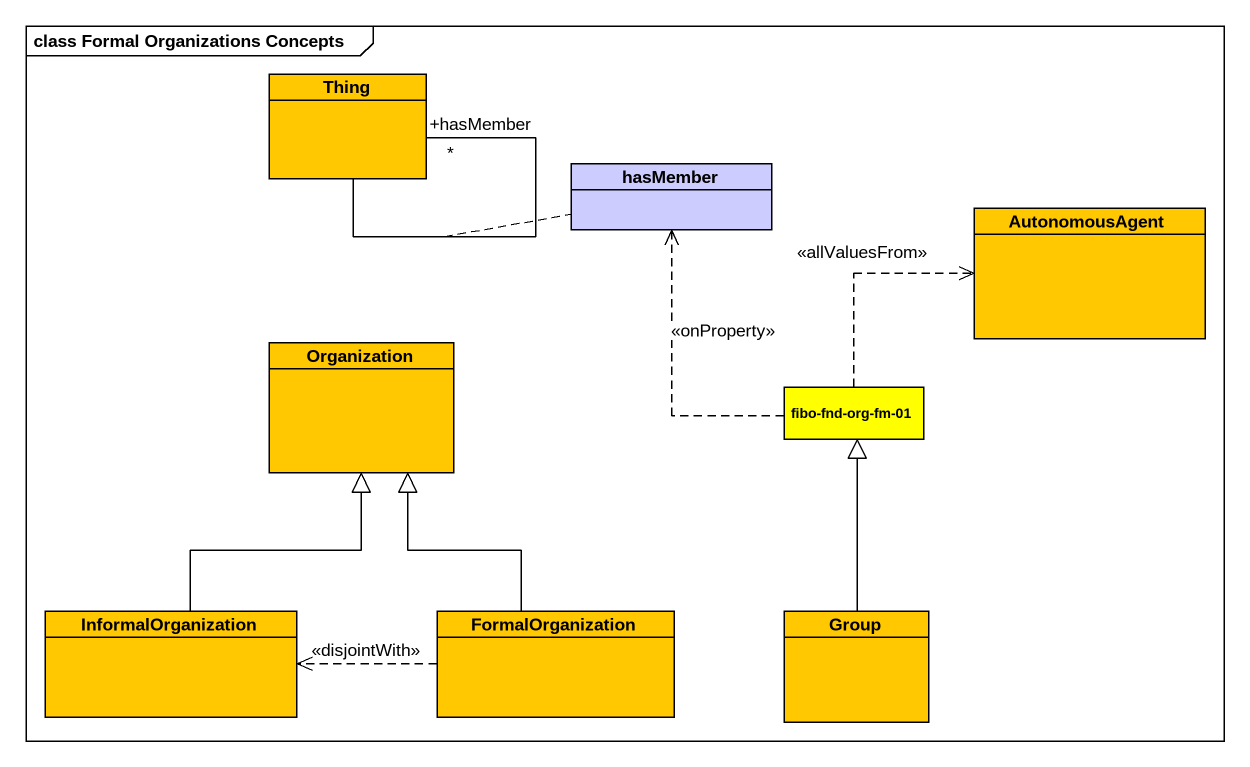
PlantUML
@startuml
mainframe class Formal Organizations Concepts
hide circle
hide empty members
class Thing #FFC800
class hasMember #CCCCFF
class AutonomousAgent #FFC800
class Organization #FFC800
class "fibo-fnd-org-fm-01" as fibo_fnd_org_fm_01 #FFFF00
class InformalOrganization #FFC800
class FormalOrganization #FFC800
class "Group" as Group_ #FFC800
Thing -- "+hasMember\n*" Thing
(Thing, Thing) .. hasMember
fibo_fnd_org_fm_01 .up.> hasMember : <<onProperty>>
fibo_fnd_org_fm_01 .right.> AutonomousAgent : <<allValuesFrom>>
InformalOrganization -up-|> Organization
FormalOrganization -up-|> Organization
FormalOrganization .left.> InformalOrganization : <<disjointWith>>
Group_ -up-|> fibo_fnd_org_fm_01
@enduml
